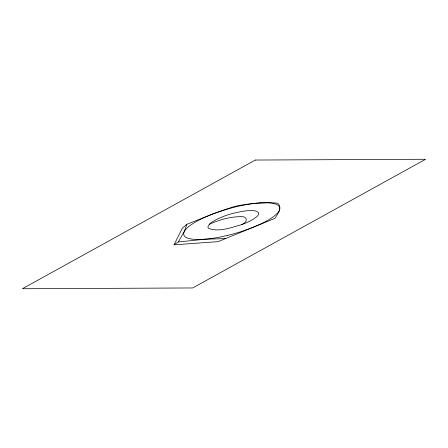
<?xml version="1.0" encoding="UTF-8"?>
<svg xmlns="http://www.w3.org/2000/svg" width="448" height="448" viewBox="0 0 448 448"><rect width="100%" height="100%" fill="white"/><g stroke="black" fill="none" stroke-linecap="round" stroke-linejoin="round"><path stroke-width="0.67" d="M240.979 205.156L235.396 206.226A98.61 24.69 -17.5 0 0 214.581 213.321L186.866 224.286L184.419 231.14L179.262 240.346L178.226 241.982L174.031 244.838L218.058 241.651L275.038 218.299L278.746 212.246A117.292 29.366 -17.5 0 0 279.804 209.009L279.709 207.43L278.886 206.024A56.039 14.028 -17.5 0 0 274.372 203.706L272.888 203.375A59.786 14.969 -17.5 0 0 265.541 202.759L256.53 203.213A57.456 14.386 -17.5 0 0 245.734 204.758L239.837 205.934A51.47 12.886 -17.5 0 0 226.15 209.457L213.724 213.612M174.031 244.838L182.308 228.211L186.866 224.286M209.384 224.258L208.04 226.386A27.675 6.927 -17.5 0 0 208.768 228.48C219.481 232.31 231.353 227.489 241.752 224.582A23.47 5.874 -17.5 0 0 248.17 221.962L253.182 219.318L256.676 216.748A24.987 6.255 -17.5 0 0 258.653 213.64L258.367 212.598L256.99 211.518A30.929 7.745 -17.5 0 0 252.986 210.65L249.178 210.616A30.918 7.739 -17.5 0 0 242.144 211.383L232.826 213.399A25.004 6.261 -17.5 0 0 223.462 216.429L217.498 218.971L212.727 221.614A23.318 5.841 -17.5 0 0 209.39 224.258C218.977 219.968 229.348 216.922 239.904 216.67C247.318 215.606 248.724 221.665 241.752 224.582M213.192 213.814L209.126 215.421A44.162 11.054 -17.5 0 0 197.798 220.718L196.678 221.334A41.742 10.45 -17.5 0 0 193.53 223.182L189.941 225.624A45.92 11.497 -17.5 0 0 185.08 230.194L183.646 233.15L183.932 235.329A55.278 13.843 -17.5 0 0 186.166 237.457A54.432 13.63 -17.5 0 0 188.07 238.258L190.49 238.862A60.362 15.114 -17.5 0 0 196.616 239.473L225.669 238.577M227.326 235.469L220.629 236.936A57.221 14.325 -17.5 0 1 209.619 238.734M178.226 241.982L209.619 238.734M260.086 202.927L260.428 202.905M260.775 202.882L270.015 202.703A104.457 26.152 -17.5 0 1 276.36 203.101L277.654 203.241A83.373 20.877 -17.5 0 1 279.457 205.576L279.882 207.575L279.574 209.866A47.387 11.866 -17.5 0 1 276.752 213.853L273.409 216.692A42.414 10.618 -17.5 0 1 270.816 218.484A43.999 11.015 -17.5 0 1 260.848 223.944L251.496 227.954L242.329 231.218A49.834 12.477 -17.5 0 1 227.326 235.463M240.946 205.184A103.012 25.794 -17.5 0 1 260.148 202.888M255.315 160.042L22.4 288.736L192.685 287.958L425.6 159.264L255.315 160.042"/></g></svg>
